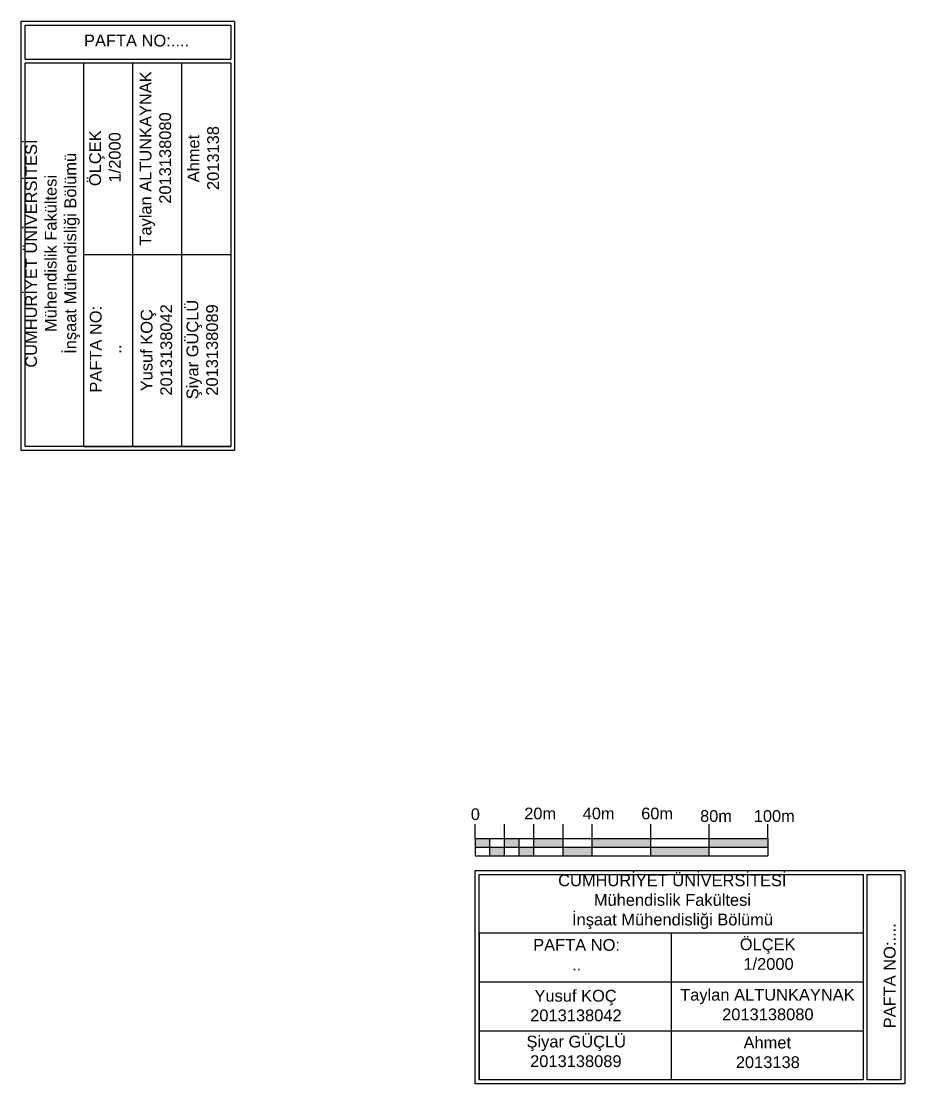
# Model space of a CAD drawing. Header units: millimetres. Extents: x 19067981 to 38137102, y 2652003 to 2652615.
# Drawn here: x 19068135.43 to 19068150.54, y 2652201.02 to 2652219.2 of the extents above; entities that cross this region are included whole.
import ezdxf

# ---------------------------------------------------------------- set-up
doc = ezdxf.new("R2010")
doc.units = ezdxf.units.MM
doc.layers.add('ÖLÇEK VE YÖN', color=114, linetype='Continuous')
doc.styles.get("Standard").update_dxf_attribs({"font": 'arial.ttf'})

# ---------------------------------------------------------------- blocks, each defined once
blk = doc.blocks.new('A$C1881271D')
h = blk.add_hatch(color=7)
h.paths.add_polyline_path([(0.342, 0.3), (0.092, 0.3), (0.092, 0.15), (0.342, 0.15)])
h.paths.add_polyline_path([(0.592, 0.15), (0.342, 0.15), (0.342, 0), (0.592, 0)])
h.paths.add_polyline_path([(0.842, 0.3), (0.592, 0.3), (0.592, 0.15), (0.842, 0.15)])
h.paths.add_polyline_path([(1.092, 0.15), (0.842, 0.15), (0.842, 0), (1.092, 0)])
h.paths.add_polyline_path([(1.592, 0.3), (1.092, 0.3), (1.092, 0.15), (1.592, 0.15)])
h.paths.add_polyline_path([(2.092, 0.15), (1.592, 0.15), (1.592, 0), (2.092, 0)])
h.paths.add_polyline_path([(3.092, 0.3), (2.092, 0.3), (2.092, 0.15), (3.092, 0.15)])
h.paths.add_polyline_path([(4.092, 0.15), (3.092, 0.15), (3.092, 0), (4.092, 0)])
h.paths.add_polyline_path([(5.092, 0.3), (4.092, 0.3), (4.092, 0.15), (5.092, 0.15)])
at = {"color": 7}
for p, q in [((0.092, 0.3), (0.092, 0.542)), ((0.592, 0), (0.592, 0.542)), ((1.092, 0), (1.092, 0.542)), ((1.592, 0), (1.592, 0.542)), ((2.092, 0), (2.092, 0.542)), ((3.092, 0), (3.092, 0.542)), ((4.092, 0), (4.092, 0.542)), ((5.092, 0.3), (5.092, 0.542)), ((0.092, 0.3), (0.092, 0)), ((0.092, 0.3), (1.092, 0.3)), ((0.342, 0), (0.342, 0.3)), ((0.842, 0), (0.842, 0.3)), ((1.092, 0.3), (2.092, 0.3)), ((2.092, 0.3), (3.092, 0.3)), ((3.092, 0.3), (4.092, 0.3)), ((4.092, 0.3), (5.092, 0.3)), ((5.092, 0.3), (5.092, 0)), ((0.092, 0.15), (0.592, 0.15)), ((0.092, 0), (1.092, 0)), ((0.592, 0.15), (1.092, 0.15)), ((1.092, 0.15), (2.092, 0.15)), ((1.092, 0), (2.092, 0)), ((2.092, 0.15), (3.092, 0.15)), ((2.092, 0), (3.092, 0)), ((3.092, 0.15), (4.092, 0.15)), ((3.092, 0), (4.092, 0)), ((4.092, 0.15), (5.092, 0.15)), ((4.092, 0), (5.092, 0))]:
    blk.add_line(p, q, dxfattribs=at)
at = {"color": 7, "char_height": 0.2, "width": 0.66286, "attachment_point": 1}
for s, insert in [('{\\fArial|b0|i0|c162|p34;0}', (0.015, 0.814)), ('{\\fArial|b0|i0|c162|p34;20m}', (0.929, 0.826)), ('{\\fArial|b0|i0|c162|p34;40m}', (1.929, 0.826)), ('{\\fArial|b0|i0|c162|p34;60m}', (2.929, 0.826)), ('{\\fArial|b0|i0|c162|p34;80m}', (3.936, 0.783)), ('{\\fArial|b0|i0|c162|p34;100m}', (4.854, 0.783))]:
    blk.add_mtext(s, dxfattribs=dict(at, insert=insert))

msp = doc.modelspace()

# ---------------------------------------------------------------- linework, layer by layer
at = {"color": 0, "lineweight": 25, "ltscale": 0.2}
for p, q in [((19068136.5, 2652211.919), (19068136.5, 2652218.486)), ((19068137.338, 2652211.919), (19068137.338, 2652218.486)), ((19068138.176, 2652211.919), (19068138.176, 2652218.486)), ((19068136.5, 2652215.203), (19068139.014, 2652215.203)), ((19068136.5, 2652211.919), (19068136.9, 2652211.919)), ((19068136.5, 2652211.919), (19068139.014, 2652211.919)), ((19068143.264, 2652203.597), (19068149.83, 2652203.597)), ((19068143.264, 2652203.597), (19068143.264, 2652203.197)), ((19068143.264, 2652203.597), (19068143.264, 2652201.083)), ((19068146.547, 2652203.597), (19068146.547, 2652201.083)), ((19068143.264, 2652202.759), (19068149.83, 2652202.759)), ((19068143.264, 2652201.921), (19068149.83, 2652201.921))]:
    msp.add_line(p, q, dxfattribs=at)
for points in [[(19068135.432, 2652211.907), (19068135.432, 2652219.196), (19068139.081, 2652219.196), (19068139.081, 2652211.852), (19068135.432, 2652211.852), (19068135.432, 2652211.907)], [(19068135.5, 2652218.547), (19068135.5, 2652219.128), (19068139.014, 2652219.128), (19068139.014, 2652218.547)], [(19068135.5, 2652218.547), (19068139.014, 2652218.547)], [(19068139.014, 2652218.486), (19068139.014, 2652211.919), (19068135.5, 2652211.919), (19068135.5, 2652218.486)], [(19068135.5, 2652218.486), (19068139.014, 2652218.486)], [(19068143.252, 2652204.664), (19068150.54, 2652204.664), (19068150.54, 2652201.016), (19068143.196, 2652201.016), (19068143.196, 2652204.664), (19068143.252, 2652204.664)], [(19068149.83, 2652201.083), (19068143.264, 2652201.083), (19068143.264, 2652204.597), (19068149.83, 2652204.597)], [(19068149.83, 2652204.597), (19068149.83, 2652201.083)], [(19068149.892, 2652204.597), (19068150.472, 2652204.597), (19068150.472, 2652201.083), (19068149.892, 2652201.083)], [(19068149.892, 2652204.597), (19068149.892, 2652201.083)]]:
    msp.add_lwpolyline(points)
at = {"color": 0, "lineweight": 25}
for p in [(19068137.338, 2652211.919), (19068138.176, 2652211.919), (19068143.264, 2652202.759), (19068143.264, 2652201.921)]:
    msp.add_point(p, dxfattribs=at)

# ---------------------------------------------------------------- block references
at = {"layer": 'ÖLÇEK VE YÖN'}
msp.add_blockref('A$C1881271D', (19068143.105, 2652204.914), dxfattribs=at)

# ---------------------------------------------------------------- texts
at = {"color": 0, "lineweight": 25, "ltscale": 0.2, "char_height": 0.20127, "attachment_point": 1}
for s, width, insert in [('\\pi0.88165;PAFTA NO:....', 3.5138, (19068135.624, 2652218.965)), ('\\pi1.3491;CUMHURİYET ÜNİVERSİTESİ\\P\\pi1.9593;Mühendislik Fakültesi\\P\\pi1.5862;İnşaat Mühendisliği Bölümü', 6.56651, (19068143.264, 2652204.597)), ('\\pi1.1721;ÖLÇEK\\P\\pi1.2337;1/2000', 3.28325, (19068146.547, 2652203.502)), ('\\pi0.92269;PAFTA NO:\\P\\pi1.5885;..', 3.28325, (19068143.264, 2652203.492)), ('\\pi0.94438;Yusuf KOÇ\\P\\pi0.87127;2013138042', 3.28325, (19068143.264, 2652202.622)), ('\\pi0.15289;Taylan ALTUNKAYNAK\\P\\pi0.87059;2013138080', 3.28325, (19068146.547, 2652202.639)), ('\\pi0.80778;Şiyar GÜÇLÜ\\P\\pi0.87004;2013138089', 3.28325, (19068143.264, 2652201.838)), ('\\pi1.2363;Ahmet\\P\\pi1.1046;2013138', 3.28325, (19068146.547, 2652201.821))]:
    msp.add_mtext_dynamic_manual_height_columns(s, width=width, gutter_width=1.006, heights=[0], dxfattribs=dict(at, insert=insert))
at = {"color": 0, "lineweight": 25, "ltscale": 0.2, "char_height": 0.20127, "attachment_point": 1, "rotation": 90}
for s, width, insert in [('\\pi0.15289;Taylan ALTUNKAYNAK\\P\\pi0.87059;2013138080', 3.28325, (19068137.457, 2652215.203)), ('\\pi1.1721;ÖLÇEK\\P\\pi1.2337;1/2000', 3.28325, (19068136.595, 2652215.203)), ('\\pi1.2363;Ahmet\\P\\pi1.1046;2013138', 3.28325, (19068138.276, 2652215.203)), ('\\pi1.3491;CUMHURİYET ÜNİVERSİTESİ\\P\\pi1.9593;Mühendislik Fakültesi\\P\\pi1.5862;İnşaat Mühendisliği Bölümü', 6.56651, (19068135.5, 2652211.919)), ('\\pi0.80778;Şiyar GÜÇLÜ\\P\\pi0.87004;2013138089', 3.28325, (19068138.259, 2652211.919)), ('\\pi0.92269;PAFTA NO:\\P\\pi1.5885;..', 3.28325, (19068136.605, 2652211.919)), ('\\pi0.94438;Yusuf KOÇ\\P\\pi0.87127;2013138042', 3.28325, (19068137.475, 2652211.919)), ('\\pi0.88165;PAFTA NO:....', 3.5138, (19068150.182, 2652201.083))]:
    msp.add_mtext_dynamic_manual_height_columns(s, width=width, gutter_width=1.006, heights=[0], dxfattribs=dict(at, insert=insert))

doc.saveas('drawing.dxf')
